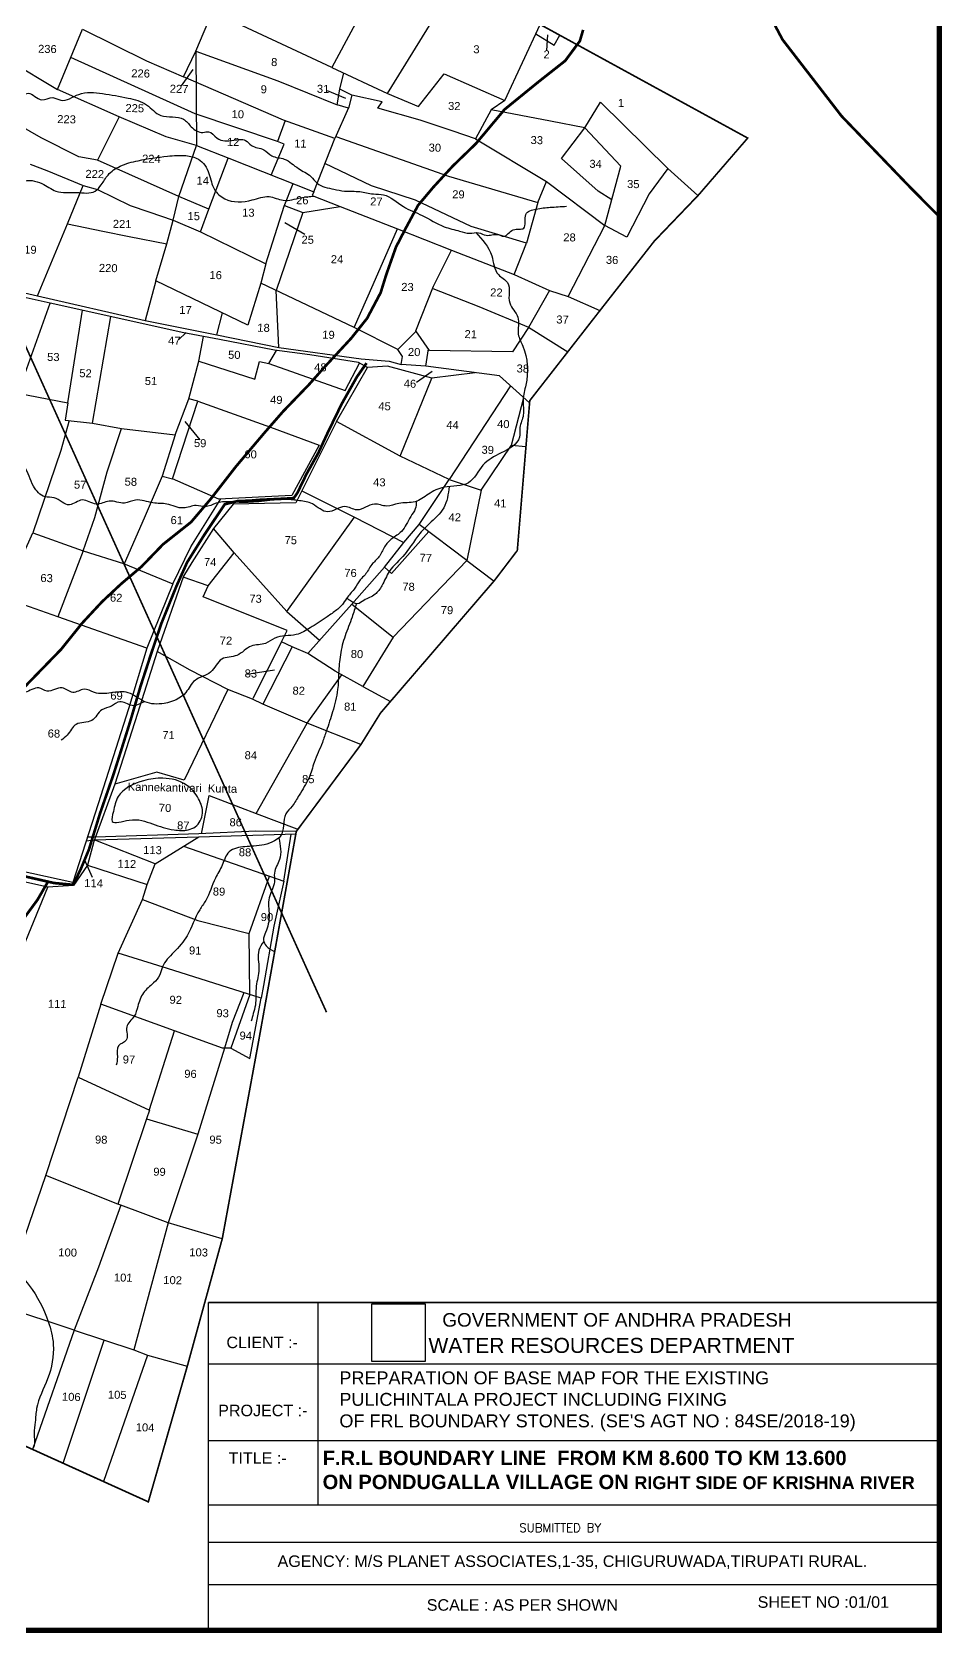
# Model space of a CAD drawing. Header units: millimetres. Extents: x 354375 to 360909, y 1837794 to 1846819.
# Drawn here: x 359217 to 360909, y 1837794 to 1840770 of the extents above; entities that cross this region are included whole.
import ezdxf
from ezdxf.enums import TextEntityAlignment as Align

# ---------------------------------------------------------------- set-up
doc = ezdxf.new("R2010")
doc.units = ezdxf.units.MM
for name, color, linetype in [('BND', 6, 'Continuous'), ('DIMENSION', 255, 'Continuous'), ('Plot', 7, 'Continuous'), ('ROADS', 50, 'Continuous'), ('STREAM', 130, 'Continuous'), ('TABLE', 7, 'Continuous')]:
    doc.layers.add(name, color=color, linetype=linetype)
doc.styles.add('I', font='romans.shx', dxfattribs={"width": 0.9, "height": 3})
doc.styles.add('LE', font='arial.ttf', dxfattribs={"height": 3})
doc.styles.get("Standard").update_dxf_attribs({"font": 'arial.ttf'})
doc.linetypes.add('TRACKS', pattern='A,0.15,[130,ltypeshp.shx,S=0.25,R=0,X=0,Y=0],0.15', length=0.3)
picture_1 = doc.add_image_def('image1.png', size_in_pixel=(5098, 5519))

msp = doc.modelspace()

# ---------------------------------------------------------------- linework, layer by layer
at = {"color": 245, "linetype": 'TRACKS', "ltscale": 75, "const_width": 3}
msp.add_lwpolyline([(358161.1, 1842491.8), (358254.2, 1842286.5), (358331.7, 1842114.4), (358409.9, 1841943.7), (358493.1, 1841757.6), (358564.1, 1841603.5), (358654.1, 1841404.2), (358754.7, 1841181.4), (358803.9, 1841071.8), (358868.3, 1840930.4), (358949.5, 1840750.6), (359736.7, 1839008), (359764.2, 1838947.5)], dxfattribs=at)
msp.add_lwpolyline([(359545, 1838408.1), (360903.6, 1838408.1), (360903.6, 1837798.6), (359545, 1837798.6)], close=True)
at = {"layer": 'BND', "lineweight": 30, "const_width": 3.03}
msp.add_lwpolyline([(360163.9, 1840782.5), (360547.3, 1840572.7), (360455.6, 1840466.6), (360373.6, 1840381.1), (360272.6, 1840252.1), (360142.1, 1840084.7), (360118.9, 1839806), (360076.4, 1839750.2), (359864.5, 1839503.8), (359828.1, 1839445.2), (359707.9, 1839283.6), (359636.8, 1838887.8), (359570.3, 1838526.6), (359505, 1838288.7), (359432.8, 1838037.4), (359076.3, 1838198.9)], dxfattribs=at)
at = {"layer": 'DIMENSION', "color": 0, "const_width": 10}
msp.add_lwpolyline([(354379.8, 1846813.9), (360903.6, 1846813.9), (360903.6, 1837798.6), (354379.8, 1837798.6)], close=True, dxfattribs=at)
at = {"layer": 'DIMENSION', "color": 0}
for points in [[(360173.5, 1840735.4), (360175.9, 1840764.7)], [(359515.3, 1840699.9), (359494.1, 1840669.8)], [(359800.1, 1840646.3), (359766.2, 1840660.5)], [(359724.1, 1840393.2), (359686.9, 1840414.9)], [(359488.9, 1840197.4), (359503.2, 1840211.2)], [(359931.7, 1840118.7), (359960.7, 1840139.1)], [(359529.1, 1840012), (359501.2, 1840046)], [(359667.3, 1839583.4), (359615.9, 1839575.3)], [(359328.9, 1839198.1), (359314, 1839231.3)]]:
    msp.add_lwpolyline(points, dxfattribs=at)
at = {"layer": 'Plot'}
for points in [[(359175.2, 1840716.5), (359264.2, 1840663.2), (359310.6, 1840775.4), (359429.6, 1840716.1), (359498.5, 1840686.5), (359521.3, 1840734.4), (359552.4, 1840807.6), (359591, 1840894.1), (359623.2, 1840967.2)], [(359853.3, 1840852.3), (359774.3, 1840704), (359552.4, 1840807.6)], [(359774.3, 1840704), (359877.5, 1840655.7), (359963.5, 1840795.1), (360018, 1840859.8)], [(359877.5, 1840655.7), (359935.2, 1840631.7), (359983.2, 1840692.3), (360096, 1840642.3), (360161.4, 1840783.9)], [(360153.5, 1840766.7), (360187.5, 1840745.2), (360197.8, 1840764)], [(359687, 1840605.1), (359673, 1840566.5), (359520, 1840617.5), (359288.6, 1840722.3)], [(359521.3, 1840734.4), (359673.8, 1840678.9), (359783.7, 1840634.8)], [(359521.3, 1840734.4), (359522.1, 1840559), (359582.3, 1840535.2), (359740.3, 1840472.8)], [(360041, 1840571.6), (359999.7, 1840585.6), (359938.5, 1840606.2), (359859.5, 1840628), (359867.6, 1840640.2), (359811.3, 1840652.2), (359789.1, 1840663.9), (359796.1, 1840693.8)], [(359378.4, 1840612.1), (359264.2, 1840663.2)], [(359805.1, 1840629.1), (359779.7, 1840572), (359684.3, 1840606.1), (359498.5, 1840686.5)], [(359811.3, 1840652.2), (359804.8, 1840628), (359783.7, 1840634.8), (359789.1, 1840663.9)], [(360096, 1840642.3), (360070.5, 1840624.9), (360041, 1840571.6), (360172.9, 1840491.7), (360281.4, 1840410.1), (360311.4, 1840520.6), (360244.5, 1840591.8), (360273.9, 1840639.4), (360398.6, 1840516.1), (360454.8, 1840465.8)], [(359212.8, 1840524), (359243.9, 1840512.7), (359311.6, 1840484.3), (359338.6, 1840477.4), (359399, 1840447.1), (359433.6, 1840435.5), (359479, 1840420.2), (359489.5, 1840464), (359338.3, 1840531.8), (359303.5, 1840538.1), (359233.4, 1840572.9), (359135.2, 1840629.3)], [(359282.4, 1840413), (359348.4, 1840399.8), (359397, 1840390), (359467, 1840376), (359479, 1840420.2), (359529.6, 1840398.7), (359545.4, 1840440.5), (359489.5, 1840464), (359522.1, 1840559), (359465.8, 1840575.2), (359378.4, 1840612.1), (359338.3, 1840531.8)], [(360294.4, 1840458), (360269.5, 1840474.3), (360201, 1840534.8), (360244.5, 1840591.8), (360180.7, 1840604.1), (360070.5, 1840624.9)], [(359740.3, 1840472.8), (359779.7, 1840572)], [(359781.3, 1840575.8), (359990.9, 1840502.1), (360157, 1840453), (360172.9, 1840491.7)], [(359661.3, 1840504), (359685.3, 1840561.1), (359673, 1840566.5)], [(359545.4, 1840440.5), (359581.3, 1840535.6)], [(360157, 1840453), (360135.9, 1840377.4), (360033.4, 1840408.3), (359929.8, 1840457.3), (359848, 1840483.7), (359761.2, 1840525.5)], [(360398.6, 1840516.1), (360364, 1840469), (360322.7, 1840388.7), (360281.4, 1840410.1)], [(359226.7, 1840279.3), (359282.4, 1840413), (359311.6, 1840484.3)], [(359651.1, 1840338.7), (359685.3, 1840446), (359701.9, 1840488)], [(359740.3, 1840472.8), (359737.7, 1840466), (359789.5, 1840445.3), (359895.9, 1840403.8), (359996.7, 1840364.5), (360112.9, 1840319.2), (360135.9, 1840377.4)], [(359719.8, 1840434.5), (359670.7, 1840289.5)], [(359685.8, 1840447.3), (359719.8, 1840434.5), (359789.5, 1840445.3)], [(359529.6, 1840398.7), (359651.1, 1840338.7), (359641.8, 1840303.2)], [(359815.8, 1840220.5), (359851, 1840300.7), (359896.1, 1840403.8)], [(360112.9, 1840319.2), (360178.8, 1840289.3), (360213.5, 1840278.4), (360281.7, 1840410)], [(359446.8, 1840307.5), (359467, 1840376)], [(360178.8, 1840289.3), (360139.5, 1840220.3), (360110.1, 1840175.5), (359955.9, 1840177.7), (359930.5, 1840214.3), (359963.3, 1840297.3), (359996.7, 1840364.5)], [(359896.8, 1840179.7), (359815.8, 1840220.5), (359641.8, 1840303.2), (359617.7, 1840224.8), (359446.8, 1840307.5), (359426.9, 1840233.6), (359559.9, 1840206.7), (359570.6, 1840247.6)], [(360040.3, 1840136.5), (359960, 1840126.6), (359877.4, 1840148.4), (359840.3, 1840146.5), (359823.3, 1840155.3), (359733.3, 1840169.7), (359667.6, 1840178.6), (359564.9, 1840198.2), (359495.9, 1840211.4), (359359.3, 1840241.7), (359250.5, 1840265.9), (359138.4, 1840290.7)], [(359140.3, 1840299.2), (359226.7, 1840279.3), (359426.9, 1840233.6)], [(359559.9, 1840206.7), (359675.5, 1840183.4), (359670.7, 1840289.5)], [(359961.7, 1840293.3), (360047.1, 1840259.8), (360140, 1840221.1), (360212.8, 1840175.4)], [(360213.5, 1840278.4), (360272.6, 1840252.1)], [(359062.6, 1840082.1), (359175.5, 1840060.7), (359191.1, 1840101), (359250.5, 1840265.9)], [(359190.2, 1840098.5), (359283.2, 1840080.4), (359310.4, 1840252.6)], [(359283.2, 1840080.4), (359278.1, 1840048.5), (359329.1, 1840042.4), (359363.2, 1840240.8)], [(359329.1, 1840042.4), (359383, 1840032.7), (359482.9, 1840020.8), (359508, 1840088.1), (359526.7, 1840158.1), (359535.4, 1840203.8)], [(359948.9, 1840148.6), (359902.9, 1840151.6), (359905.5, 1840166.4), (359896.8, 1840179.7), (359929.7, 1840212.5)], [(359526.7, 1840158.1), (359630.7, 1840124.7), (359639.6, 1840157.6), (359657, 1840153.5), (359670.9, 1840178.1)], [(359675.5, 1840183.4), (359828.8, 1840162.3), (359880.8, 1840158.2), (359902.9, 1840151.6)], [(360141.8, 1840080.8), (360104.1, 1840114), (360085.5, 1840130.4), (359948.9, 1840148.6), (359953.6, 1840181.2)], [(359657, 1840153.5), (359799.1, 1840103.2), (359825.5, 1840154.2)], [(359900.9, 1839981.5), (359782.8, 1840046.1), (359840.3, 1840146.5)], [(360106.4, 1840112), (359992.3, 1839937.9), (359900.9, 1839981.5), (359960, 1840126.6)], [(359482.9, 1840020.8), (359458.8, 1839944.4), (359477.7, 1839939), (359525.1, 1840083.7), (359508, 1840088.1)], [(359525.1, 1840083.7), (359660.2, 1840035.1), (359750.3, 1840002.1), (359699.4, 1839908.1), (359564.1, 1839901.7), (359477.7, 1839939)], [(360107.8, 1840001.6), (360130.8, 1840090.5)], [(359285.7, 1840047.6), (359270.3, 1839992.2), (359217.9, 1839838.8)], [(359782.8, 1840046.1), (359707.3, 1839894.9), (359590.3, 1839892.1), (359553.7, 1839847), (359514, 1839783.6), (359498.2, 1839758.4), (359449.3, 1839618.3), (359412.5, 1839502.9), (359370.6, 1839371.7)], [(359311.6, 1839805.1), (359333.3, 1839867.4), (359356.3, 1839952.5), (359383, 1840032.7)], [(359992.3, 1839937.9), (360051.4, 1839917.9), (360107.8, 1840001.6), (360135, 1839999.4)], [(359458.8, 1839944.4), (359424.9, 1839866), (359388.1, 1839781)], [(359718.4, 1839917.2), (359815.9, 1839867.9), (359907.7, 1839820.9), (359936.7, 1839854.2), (359992.3, 1839937.9)], [(360051.4, 1839917.9), (360025.2, 1839787.5), (360075.6, 1839749.2)], [(359478.6, 1839744.3), (359511.9, 1839812.6), (359567.5, 1839901.9)], [(359690.6, 1839692.6), (359815.9, 1839867.9)], [(359429.9, 1839624.5), (359264.8, 1839682.7), (359169.9, 1839716.1), (359200.2, 1839798.6), (359217.9, 1839838.8), (359311.6, 1839805.1), (359264.8, 1839682.7)], [(359544.3, 1839740.1), (359592.3, 1839801.4), (359553.7, 1839847)], [(359954.3, 1839841), (359885, 1839763.2), (359871.7, 1839775.2), (359907.7, 1839820.9)], [(360025.2, 1839787.5), (359936.7, 1839854.2)], [(359311.6, 1839805.1), (359386.7, 1839781.6), (359478.6, 1839744.3), (359429.9, 1839624.5), (359395.9, 1839511.6), (359339.5, 1839335.1), (359292.6, 1839188.5), (359190.6, 1839211.2), (359068.5, 1839241.7), (358989.9, 1839261.3), (358946.9, 1839272), (358889.3, 1839279.1), (358814.5, 1839288.3), (358768.3, 1839291.2), (358818.4, 1839430.4), (358866.6, 1839564.3), (358975.8, 1839532.9), (358933.3, 1839400.3), (358889.3, 1839279.1)], [(359592.3, 1839801.4), (359690.6, 1839692.6), (359751.4, 1839639)], [(359871.7, 1839775.2), (359811, 1839706.4), (359729.6, 1839614.3), (359700.2, 1839627.2), (359680.3, 1839635.9), (359691, 1839657.2), (359534.8, 1839720), (359544.3, 1839740.1), (359497.5, 1839756.5)], [(359887.9, 1839644.6), (360025.2, 1839787.5)], [(359811, 1839706.4), (359887.9, 1839644.6), (359831.9, 1839553.4), (359883.1, 1839525.4)], [(359680.3, 1839635.9), (359627.3, 1839530.8)], [(359700.2, 1839627.2), (359645.5, 1839520.4)], [(359728.2, 1839485.2), (359645.5, 1839520.4), (359626.8, 1839529.9), (359580.9, 1839547.3), (359510.5, 1839583.7), (359449.3, 1839618.3)], [(359831.9, 1839553.4), (359780.1, 1839581.7), (359729.6, 1839614.3)], [(359828.1, 1839445.2), (359728.2, 1839485.2), (359792.4, 1839575)], [(359580.9, 1839547.3), (359499.6, 1839379.2), (359448.5, 1839394), (359370.6, 1839371.7), (359331.4, 1839265.1), (359319.9, 1839221.2), (359293.8, 1839183.5), (359246.1, 1839180.1)], [(359633.6, 1839317.1), (359728.2, 1839485.2)], [(359531.7, 1839279.5), (359545.7, 1839350.4), (359633.6, 1839317.1), (359708.8, 1839288.7)], [(359317.4, 1839266), (359332.4, 1839267.9), (359526.6, 1839273.7), (359707.1, 1839279.2)], [(359707.9, 1839283.6), (359632.7, 1839284.5), (359526.9, 1839279.3), (359334.2, 1839272.8), (359319.6, 1839273)], [(359319.9, 1839221.2), (359430.4, 1839184.8), (359445.3, 1839223.4), (359332.4, 1839267.9)], [(359445.3, 1839223.4), (359526.6, 1839273.7)], [(359498.3, 1839256.2), (359684.5, 1839191), (359698.4, 1839278.9)], [(359246.1, 1839180.1), (359136.6, 1839204.4), (359104.6, 1839102.7), (359072, 1839011), (359060.2, 1838978), (359154.2, 1838950.2)], [(359121.7, 1838812.5), (359142.5, 1838897), (359154.2, 1838950.2), (359199.4, 1839066.6), (359246.1, 1839180.1)], [(359684.5, 1839191), (359665.9, 1839107.4), (359646.7, 1838997.3), (359642.6, 1838973.7), (359468.4, 1839028.7), (359376.8, 1839057.7), (359421.7, 1839157.3), (359430.4, 1839184.8)], [(359421.7, 1839157.3), (359524.8, 1839118.3), (359620.6, 1839093.9), (359657.9, 1839200.3)], [(359621.3, 1838980.5), (359620.6, 1839093.9)], [(359586, 1838881), (359570.5, 1838880.8), (359481.5, 1838912.9), (359344.5, 1838962.3), (359376.8, 1839057.7)], [(359610.7, 1838983.8), (359589, 1838928.8), (359574.2, 1838880.8), (359524.7, 1838720.8), (359469.4, 1838556.2), (359405.6, 1838319.9), (359431.4, 1838310), (359505.3, 1838289.7)], [(359621.3, 1838980.5), (359586, 1838881), (359621.7, 1838861.6), (359642.6, 1838973.7)], [(359344.5, 1838962.3), (359302.6, 1838826.7)], [(359435, 1838766.6), (359481.5, 1838912.9)], [(359570.3, 1838526.6), (359469.4, 1838556.2), (359381.4, 1838589), (359376.3, 1838590.9), (359242.5, 1838644), (359302.6, 1838826.7), (359434.7, 1838765.7), (359429.1, 1838749.4), (359376.3, 1838590.9)], [(359429.1, 1838749.4), (359524.7, 1838720.8)], [(359162.5, 1838400.4), (359203.8, 1838531.9), (359242.5, 1838644)], [(359381.4, 1838589), (359340.3, 1838473.4), (359294.9, 1838356.5), (359405.6, 1838319.9)], [(359294.9, 1838356.5), (359162.5, 1838400.4), (359132.4, 1838410.4), (359076.3, 1838198.9)], [(359294.9, 1838356.5), (359217.7, 1838134.8)], [(359274.5, 1838109.1), (359350.4, 1838338.2)], [(359431.4, 1838310), (359349.7, 1838075)]]:
    msp.add_lwpolyline(points, dxfattribs=at)
at = {"layer": 'ROADS', "color": 40, "const_width": 5}
for points in [[(359781.5, 1842407.1), (359849.5, 1842313), (359896.6, 1842245.7), (359924.3, 1842200.5), (359959.1, 1842139.7), (360013.8, 1842023.1), (360077.1, 1841886), (360122.7, 1841778.7), (360239.8, 1841507.7), (360304.9, 1841367.4), (360408.9, 1841180.2), (360506.2, 1840955.1), (360612.1, 1840755.7), (360721.9, 1840613.5), (360848.9, 1840481.7), (360903.6, 1840426.5)], [(359181, 1839530), (359270.7, 1839622.3), (359309.9, 1839671.1), (359347, 1839711), (359381.9, 1839743.6), (359420.1, 1839776), (359460.1, 1839817.4), (359512.4, 1839858.9), (359548, 1839900.8), (359596.3, 1839962.8), (359648.9, 1840025), (359683.7, 1840064.8), (359731.7, 1840114.6), (359759, 1840145.4), (359810.2, 1840200.7), (359839.5, 1840237.5), (359864.8, 1840285.3), (359875.4, 1840319.4), (359893.3, 1840370.1), (359912.1, 1840406.3), (359934.4, 1840447.7), (359962.6, 1840481.2), (359998.8, 1840520.6), (360042, 1840562.4), (360095.2, 1840625.9), (360159.1, 1840677.9), (360208, 1840716.4), (360235.2, 1840753.1), (360241.3, 1840773.9)], [(359838.5, 1840154.3), (359820.6, 1840128.7), (359792.3, 1840078.4), (359765.7, 1840023.6), (359749.1, 1839987.8), (359726.9, 1839948.1), (359709.9, 1839912.9), (359703.2, 1839903.4), (359685.1, 1839902.3), (359638.6, 1839900.1), (359620.8, 1839898.5), (359598.6, 1839897.9), (359574.9, 1839892), (359536.8, 1839834.9), (359505, 1839784.1), (359485, 1839739.5), (359456.9, 1839670), (359436.4, 1839609.1), (359418.5, 1839554.2), (359399.5, 1839489.4), (359379.1, 1839424.4), (359367.6, 1839388.4), (359342.8, 1839316.6), (359322.3, 1839249.9), (359307.5, 1839214.5), (359301.7, 1839202.4), (359296.1, 1839189.8), (359291.6, 1839184.6), (359257.5, 1839187.8), (359196, 1839201.8)], [(358481.7, 1838559.7), (358523.7, 1838582.2), (358574.1, 1838600), (358617.6, 1838610.6), (358647.1, 1838645.7), (358681.3, 1838686.5), (358720.4, 1838721.5), (358767.6, 1838750), (358812.7, 1838779.7), (358855.4, 1838818.5), (358919.3, 1838865), (358999.9, 1838923.4), (359073, 1838981.5), (359133.3, 1839046.8), (359179, 1839091.6), (359226.7, 1839156.6), (359246.3, 1839190.4)]]:
    msp.add_lwpolyline(points, dxfattribs=at)
at = {"layer": 'STREAM'}
for points in [[(358401.3, 1840690.1), (358420.4, 1840704.8), (358458.8, 1840698.2), (358472.8, 1840687.8), (358502, 1840686.4), (358515, 1840679.6), (358539.4, 1840682.4), (358555.2, 1840680.8), (358586.6, 1840684.3), (358617.1, 1840684.9), (358633.4, 1840684.4), (358650.1, 1840689.8), (358674.9, 1840693.6), (358694.2, 1840690), (358711.1, 1840688.8), (358724.4, 1840684.8), (358742.1, 1840687.3), (358760.4, 1840673.4), (358775.5, 1840676.4), (358793.3, 1840668.2), (358813.6, 1840665.1), (358827, 1840651), (358849.7, 1840649.2), (358869.5, 1840643.3), (358880.2, 1840641.9), (358897.7, 1840631.8), (358922.9, 1840634.1), (358942.3, 1840628.3), (358957.4, 1840628.6), (358972.4, 1840619.2), (358984.5, 1840615.5), (359005, 1840593.5), (359021.1, 1840574.3), (359036.8, 1840538.6), (359055.7, 1840522.7), (359062.4, 1840509), (359087.1, 1840496.6), (359101.2, 1840487.7), (359142.4, 1840496.5), (359167.5, 1840486.6), (359197.2, 1840492.6), (359234.9, 1840488.1), (359261.1, 1840474.1), (359299.7, 1840471.5), (359333.8, 1840474.1), (359345.4, 1840485.9), (359357.9, 1840504), (359380.5, 1840520.5), (359413.8, 1840530.7), (359468.7, 1840539), (359502.7, 1840540), (359525.9, 1840533.6), (359545.6, 1840506.7), (359555.6, 1840477.4), (359574.9, 1840459.9), (359625.9, 1840457.6), (359657.2, 1840463.8), (359683.6, 1840457.1), (359716.3, 1840461.8), (359741.1, 1840464.7)], [(358417.9, 1840717.3), (358445.5, 1840709.6), (358467.4, 1840709.3), (358486, 1840699.7), (358522.7, 1840694.2), (358543.6, 1840694.1), (358559.4, 1840690), (358588.3, 1840696.8), (358617.3, 1840696.9), (358640.8, 1840698.2), (358663.9, 1840705.6), (358688.9, 1840706.7), (358709.3, 1840699.2), (358743.9, 1840695.9), (358799.3, 1840681.3), (358831.6, 1840666.6), (358860.2, 1840657.2), (358876.2, 1840654), (358889.4, 1840650.1), (358906.4, 1840648.4), (358922.9, 1840641.2), (358951.9, 1840635.8), (358969, 1840633.6), (358975.1, 1840636.1), (358976.9, 1840657.9), (358985.1, 1840673.7), (359005.1, 1840678.9), (359027.5, 1840673.7), (359059.3, 1840671.5), (359068.5, 1840668.4), (359087.9, 1840672.5), (359102.9, 1840667.7), (359127.8, 1840674.3), (359144.1, 1840664.9), (359166.6, 1840664.2), (359190.1, 1840650.2), (359209.2, 1840655.9), (359234.7, 1840643.8), (359255.3, 1840647.9), (359270, 1840643.1), (359303.4, 1840654), (359347.8, 1840655.4), (359395.2, 1840647), (359429.6, 1840634.4), (359456, 1840614.8), (359498.4, 1840607.8), (359512.6, 1840593.8), (359534.4, 1840583.2), (359544.9, 1840584.4), (359560.6, 1840572.6), (359591.6, 1840568.7), (359613.6, 1840568.3), (359624.6, 1840559), (359647.6, 1840551), (359662.5, 1840539.8), (359685.5, 1840533.6), (359712, 1840516), (359734.8, 1840501.4), (359746.6, 1840488.7), (359778, 1840477.8), (359797.5, 1840474.2), (359826.3, 1840473.2), (359851.2, 1840468.8), (359870.3, 1840467.3), (359907, 1840445.3), (359941.9, 1840428.9), (359983, 1840407.9), (360011.7, 1840399.7), (360030.4, 1840395.7), (360046.7, 1840396.8), (360061.1, 1840391.9), (360082.6, 1840393.4), (360093.5, 1840390.2), (360111.5, 1840402), (360131.1, 1840405.2), (360134.8, 1840430.8), (360153.6, 1840440.7), (360180.2, 1840444), (360210.3, 1840445.9)], [(360041.6, 1840397), (360071.3, 1840353.8), (360083.7, 1840318.8), (360100.7, 1840304), (360104.7, 1840266.2), (360119.8, 1840239.6), (360120.8, 1840208), (360129, 1840186.1), (360134.8, 1840113.6), (360129.6, 1840086), (360130.1, 1840057.8), (360123.8, 1840034.6), (360122.7, 1840016.5), (360089.1, 1839987.4), (360055.1, 1839964.4), (360028, 1839932), (359982.8, 1839923.5), (359953.5, 1839910.7), (359929, 1839896.7), (359898.3, 1839893.3), (359876, 1839888.5), (359853.1, 1839892.2), (359820.7, 1839881.5), (359798.2, 1839887.6), (359766.6, 1839877.8), (359737.8, 1839892.5), (359714.2, 1839898.6), (359688.8, 1839900.8), (359608, 1839895.1), (359558.9, 1839893.9), (359538.6, 1839887.4), (359521.8, 1839889.5), (359498.1, 1839885), (359467.1, 1839892.3), (359441.4, 1839894.4), (359409.1, 1839899.8), (359388.4, 1839894.2), (359360.1, 1839897.7), (359335.9, 1839892.1), (359310, 1839900), (359286.3, 1839890.9), (359257.9, 1839903.9), (359240.8, 1839905.8), (359219.3, 1839925.6), (359203, 1839961.7), (359188.2, 1839983.9), (359178.8, 1840003.8)], [(359992.3, 1839924.9), (359982, 1839885.3), (359955.1, 1839855.7), (359935.7, 1839835), (359919.9, 1839812.6), (359909.8, 1839799.1), (359880.9, 1839766.9), (359866.9, 1839740.4), (359854.3, 1839724.5), (359833.4, 1839713), (359821.7, 1839707), (359806.7, 1839713.6), (359801.6, 1839717.1)], [(359931.3, 1839897.4), (359929.1, 1839883.3), (359920.7, 1839869.2), (359903.3, 1839841.3), (359885.7, 1839827.9), (359871.9, 1839812.8), (359861.5, 1839794), (359848.1, 1839779.7), (359835.8, 1839760.8), (359826.8, 1839751.5), (359817.1, 1839736), (359803.2, 1839719.4), (359795.2, 1839707.6), (359781.1, 1839694.1), (359763.2, 1839681.2), (359733.9, 1839662.1), (359707.9, 1839649.7), (359668.1, 1839643.2), (359650.7, 1839633.2), (359624.2, 1839628.4), (359597.5, 1839611), (359569.4, 1839604.1), (359548.5, 1839580), (359519.6, 1839564.6), (359502.5, 1839542), (359462.5, 1839521.8), (359426.4, 1839524.7), (359395.6, 1839541.5), (359363.2, 1839541.4), (359332.5, 1839542.1), (359313.2, 1839548.1), (359292.3, 1839542.2), (359272.4, 1839550.7), (359244.4, 1839544.6), (359229, 1839550.5), (359203.8, 1839542.6), (359176.5, 1839553)], [(359819.3, 1839707), (359811.7, 1839681.8), (359798.7, 1839647.4), (359789.9, 1839611.9), (359786.6, 1839578.2), (359784.8, 1839547.7), (359775.5, 1839506.2), (359764, 1839470.8), (359756.5, 1839449.2), (359741.3, 1839412.1), (359731.6, 1839383.6), (359713.1, 1839351.1), (359700.1, 1839330.6), (359688.6, 1839316.5), (359678.2, 1839274.6), (359667.2, 1839266), (359628.8, 1839256.3), (359596.5, 1839252.7), (359583, 1839245.7), (359570.2, 1839221), (359557.5, 1839196.8), (359539.5, 1839155.1), (359528.3, 1839138.2), (359504.9, 1839089.9), (359480.2, 1839059.1), (359459, 1839031.7), (359454.1, 1839017), (359442.6, 1839002.1), (359423.7, 1838983.5), (359413.1, 1838958.5), (359406.4, 1838940), (359392.7, 1838920.2), (359391.7, 1838895.6), (359377.4, 1838885.2), (359375.3, 1838864.6), (359373.3, 1838849.5)], [(359425.1, 1839525.3), (359402.6, 1839517.7), (359379.8, 1839524.9), (359364.1, 1839516.8), (359346.3, 1839509.7), (359327.6, 1839490), (359298.5, 1839482.8), (359281.9, 1839462.7), (359270.8, 1839453.4)], [(359367.8, 1839320.8), (359376.7, 1839348.4), (359423.9, 1839378), (359460, 1839382.7), (359504, 1839369.9), (359526.4, 1839344.1), (359533.4, 1839317.5), (359520.2, 1839292.5), (359507, 1839286.7), (359480.7, 1839286.7), (359440.8, 1839297.7), (359396.9, 1839304.7), (359365.8, 1839302.4), (359367.8, 1839320.8)], [(359675.4, 1839271.5), (359676.8, 1839231.3), (359667.3, 1839206.4), (359667.3, 1839189.9), (359657.4, 1839160.4), (359657.5, 1839127.9), (359650.9, 1839096), (359646.8, 1839081.8), (359652.1, 1839070.9), (359667.8, 1839060)], [(358874.7, 1839071), (358911, 1839056.5), (358940.7, 1839043.2), (358963.6, 1839037), (358982, 1839022.4), (359005.4, 1839014.1), (359015, 1838994), (359027.3, 1838970.9), (359029.9, 1838948.4), (359041.5, 1838929.3), (359043.9, 1838901.2), (359049.8, 1838879.3), (359054.1, 1838865.6), (359058.5, 1838843.5), (359066.1, 1838828), (359066.6, 1838809.8), (359081.7, 1838793.5), (359083.1, 1838760.5), (359102.8, 1838715.3), (359111.1, 1838692.7), (359120.2, 1838629.1), (359132.3, 1838578.1), (359134.6, 1838548.6), (359145.8, 1838508.2), (359177.6, 1838475.2), (359211.2, 1838439.7), (359246.8, 1838372.5), (359256.1, 1838330.1), (359245.5, 1838266.2), (359225.1, 1838210.9), (359222.4, 1838185.8), (359220.4, 1838164.5), (359220.3, 1838142.2), (359217.1, 1838135.1)], [(359647.3, 1839079.2), (359638.4, 1839062.9), (359638.4, 1839027.7), (359633.5, 1838996.3), (359631.8, 1838960.8), (359628, 1838945.2), (359624.2, 1838931)]]:
    msp.add_spline(points, degree=3, dxfattribs=at)
at = {"layer": 'TABLE'}
for p, q in [((360903.6, 1838408.1), (359545, 1838408.1)), ((359748.7, 1838031.1), (359748.7, 1838408.1)), ((360903.6, 1838293.5), (359545, 1838293.5)), ((360903.6, 1838151.1), (359545, 1838151.1)), ((360903.6, 1838031.1), (359545, 1838031.1)), ((360903.6, 1837961.9), (359545, 1837961.9)), ((360903.6, 1837882.9), (359545, 1837882.9))]:
    msp.add_line(p, q, dxfattribs=at)

# ---------------------------------------------------------------- texts
at = {"layer": 'DIMENSION'}
for s, height, p in [('236', 14.88, (359245.1, 1840738.4)), ('8', 14.9, (359666.9, 1840714)), ('3', 14.9, (360042.9, 1840737.8)), ('2', 14.9, (360173.4, 1840728.3)), ('226', 14.88, (359418.5, 1840692.9)), ('227', 14.88, (359490, 1840664.2)), ('9', 14.9, (359647.4, 1840663.4)), ('31', 14.88, (359757.8, 1840664.2)), ('225', 14.88, (359407.6, 1840628.3)), ('32', 14.88, (360001.7, 1840632.3)), ('1', 14.9, (360311.8, 1840638.2)), ('223', 14.88, (359280.8, 1840607.7)), ('10', 14.88, (359599.2, 1840617.1)), ('12', 14.88, (359590.7, 1840565.6)), ('33', 14.88, (360155.2, 1840568.9)), ('224', 14.88, (359438.5, 1840534.2)), ('11', 14.88, (359715.5, 1840562.5)), ('30', 14.88, (359965.6, 1840554.9)), ('222', 14.88, (359333.2, 1840505.9)), ('34', 14.88, (360264.5, 1840524.7)), ('14', 14.88, (359534, 1840493.6)), ('35', 14.88, (360334.6, 1840487.2)), ('26', 14.88, (359719.1, 1840457.1)), ('27', 14.88, (359856.9, 1840454.8)), ('29', 14.88, (360009.5, 1840468.1)), ('15', 14.88, (359517.3, 1840427.6)), ('13', 14.88, (359618.8, 1840434.1)), ('221', 14.88, (359384.1, 1840413)), ('28', 14.88, (360216, 1840388.1)), ('219', 14.88, (359207.8, 1840365.3)), ('25', 14.88, (359729.2, 1840383.8)), ('220', 14.88, (359358.3, 1840331.1)), ('24', 14.88, (359783.6, 1840347.4)), ('36', 14.88, (360295.2, 1840346.2)), ('16', 14.88, (359558.1, 1840318)), ('23', 14.88, (359914.7, 1840295.9)), ('22', 14.88, (360080, 1840285.7)), ('17', 14.88, (359502, 1840253.1)), ('18', 14.88, (359647.1, 1840220)), ('19', 14.88, (359767.9, 1840207.1)), ('21', 14.88, (360032.3, 1840208.1)), ('37', 14.88, (360203, 1840235.3)), ('47', 14.88, (359481.1, 1840196.1)), ('53', 14.88, (359256.2, 1840165.7)), ('50', 14.88, (359592.7, 1840169.7)), ('20', 14.88, (359927.1, 1840175)), ('52', 14.88, (359316.1, 1840135.5)), ('51', 14.88, (359437.8, 1840121)), ('48', 14.88, (359752.8, 1840146.6)), ('38', 14.88, (360129.2, 1840144.3)), ('46', 14.88, (359919.3, 1840116.1)), ('49', 14.88, (359670.7, 1840086.1)), ('45', 14.88, (359872.1, 1840074.2)), ('44', 14.88, (359998.5, 1840039.4)), ('40', 14.88, (360092.9, 1840041.1)), ('59', 14.88, (359529.2, 1840005.6)), ('60', 14.88, (359623, 1839984.8)), ('39', 14.88, (360063.9, 1839993.1)), ('57', 14.88, (359306.1, 1839928.3)), ('58', 14.88, (359400.3, 1839933.8)), ('43', 14.88, (359862.4, 1839932.8)), ('41', 14.88, (360087.2, 1839893.6)), ('61', 14.88, (359485.7, 1839862.4)), ('42', 14.88, (360002.6, 1839867.8)), ('75', 14.88, (359697.7, 1839825.2)), ('77', 14.88, (359948.7, 1839792.3)), ('74', 14.88, (359547.8, 1839784.5)), ('76', 14.88, (359808.8, 1839764.3)), ('63', 14.88, (359243.7, 1839754.7)), ('78', 14.88, (359916.7, 1839738.7)), ('62', 14.88, (359373, 1839718.2)), ('73', 14.88, (359632.2, 1839716.4)), ('79', 14.88, (359988.2, 1839695.2)), ('72', 14.88, (359577.2, 1839638.5)), ('80', 14.88, (359820.8, 1839613.5)), ('83', 14.88, (359623.5, 1839577.3)), ('69', 14.88, (359373.7, 1839536.1)), ('82', 14.88, (359712.5, 1839545.4)), ('81', 14.88, (359808.3, 1839515.7)), ('68', 14.88, (359257.3, 1839465.7)), ('71', 14.88, (359470.4, 1839462.9)), ('84', 14.88, (359623.4, 1839425.3)), ('85', 14.88, (359730.2, 1839381)), ('Kannekantivari  Kunta', 14.88, (359496.2, 1839364.9)), ('70', 14.88, (359463.9, 1839327.5)), ('87', 14.88, (359497.8, 1839294.8)), ('86', 14.88, (359595.3, 1839300.7)), ('113', 14.88, (359440.6, 1839249.1)), ('88', 14.88, (359612.6, 1839245)), ('112', 14.88, (359392.9, 1839223.4)), ('114', 14.88, (359331, 1839187.5)), ('89', 14.88, (359564.3, 1839171.9)), ('90', 14.88, (359653.5, 1839124.4)), ('91', 14.88, (359520, 1839062.4)), ('111', 14.88, (359263.5, 1838963.1)), ('92', 14.88, (359483.8, 1838970.7)), ('93', 14.88, (359571, 1838945.8)), ('94', 14.88, (359614, 1838904.1)), ('97', 14.88, (359396.8, 1838859.7)), ('96', 14.88, (359511.2, 1838833.1)), ('98', 14.88, (359345.2, 1838710.8)), ('95', 14.88, (359557.9, 1838710.7)), ('99', 14.88, (359453.6, 1838651)), ('100', 14.88, (359282.8, 1838501)), ('103', 14.88, (359526.4, 1838501.2)), ('101', 14.88, (359386.2, 1838454.3)), ('102', 14.88, (359478, 1838449.5)), ('106', 14.88, (359289.6, 1838232.6)), ('105', 14.88, (359375, 1838236.5)), ('104', 14.88, (359426.8, 1838175.8))]:
    msp.add_text(s, height=height, rotation=358.8396, dxfattribs=at).set_placement(p, align=Align.MIDDLE_CENTER)
at = {"layer": 'TABLE'}
for s, height, style, p in [('GOVERNMENT OF ANDHRA PRADESH', 25.208, 'LE', (359979.4, 1838363.1)), ('CLIENT :-', 21.4, 'LE', (359578, 1838323.1)), ('WATER RESOURCES DEPARTMENT', 28.009, 'LE', (359953.7, 1838314.2)), ('PROJECT :-', 21.4, 'LE', (359562.7, 1838196.6)), ('TITLE :-', 21.4, 'LE', (359582.1, 1838108.2)), ('SUBMITTED BY ', 15.98, 'I', (360122.6, 1837981.2)), ('SHEET NO :01/01', 21.405, 'LE', (360565.8, 1837840.4)), ('SCALE : AS PER SHOWN', 21.405, 'LE', (359950.5, 1837835))]:
    msp.add_text(s, height=height, dxfattribs=dict(at, style=style)).set_placement(p)
at = {"layer": 'TABLE', "attachment_point": 1, "style": 'LE'}
for s, insert, char_height, width in [("PREPARATION OF BASE MAP FOR THE EXISTING\\PPULICHINTALA PROJECT INCLUDING FIXING\\POF FRL BOUNDARY STONES. (SE'S AGT NO : 84SE/2018-19)", (359788.1, 1838279.9), 23.996, 959.206), ('{\\fArial|b1|i0|c0|p34;\\C1;F.R.L BOUNDARY LINE  FROM KM 8.600 TO KM 13.600 \\PON PONDUGALLA VILLAGE ON \\H0.89658x;RIGHT SIDE OF KRISHNA RIVER}', (359756.9, 1838132.4), 26.768, 1250.524), ('\\pi147.17;AGENCY: M/S PLANET ASSOCIATES,1-35, CHIGURUWADA,TIRUPATI RURAL.', (359525.9, 1837937.8), 21.405, 1388.358)]:
    msp.add_mtext(s, dxfattribs=dict(at, insert=insert, char_height=char_height, width=width))

# ---------------------------------------------------------------- pictures from other files: only their frames are drawn
image = msp.add_image(picture_1, insert=(359848.3, 1838298.3), size_in_units=(99.3, 107.5))
image.dxf.flags = 7

doc.saveas('drawing.dxf')
